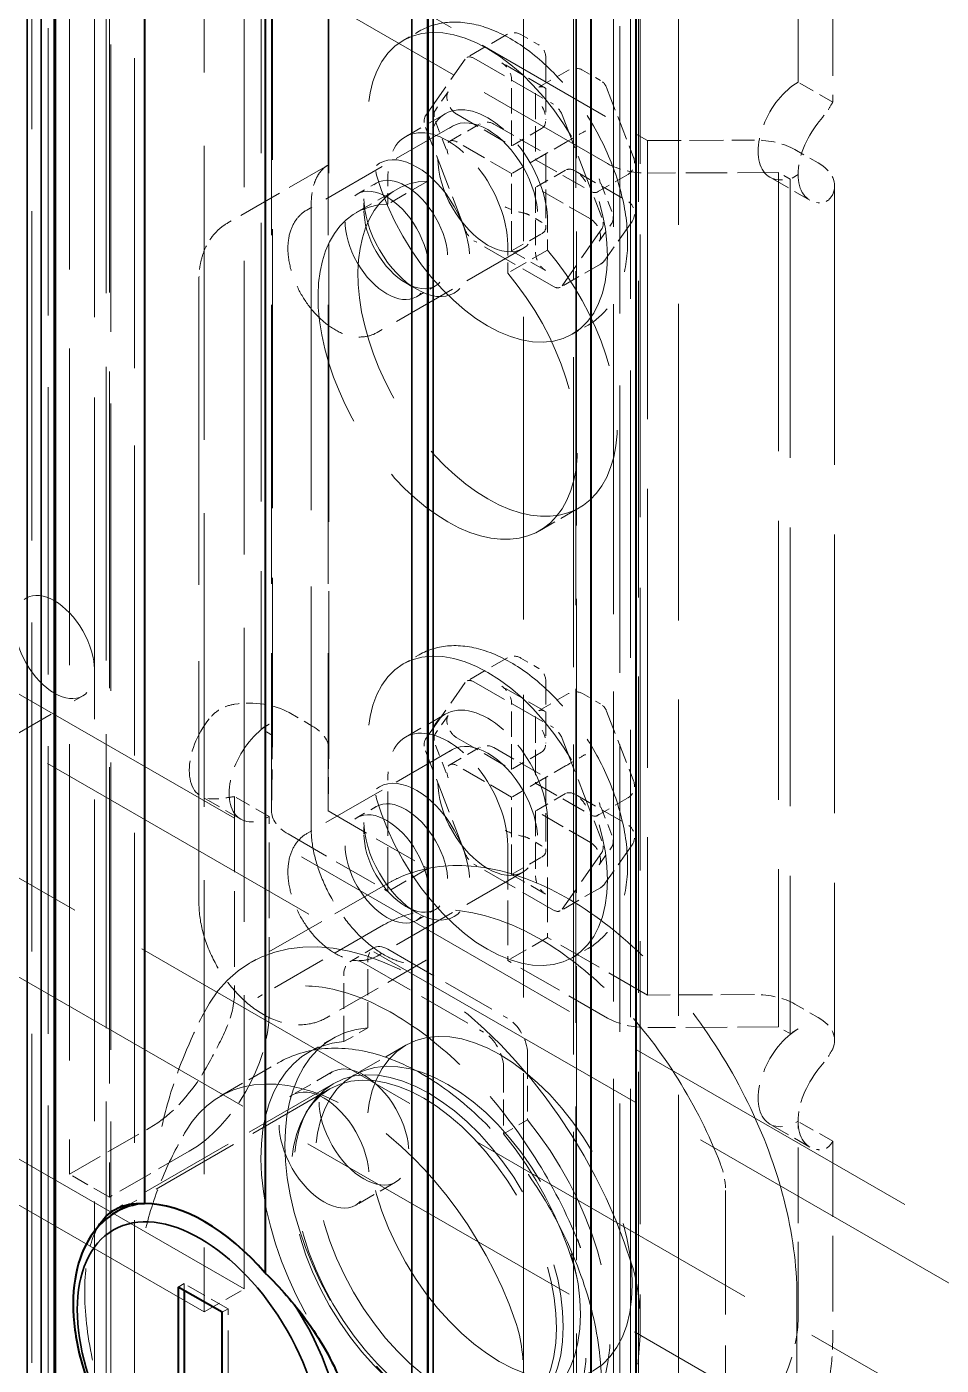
# Model space of a CAD drawing. Header units: millimetres. Extents: x 0 to 2378, y 0 to 1682.
# Drawn here: x 2169.28 to 2182.23, y 1429.01 to 1447.97 of the extents above; entities that cross this region are included whole.
import ezdxf

# ---------------------------------------------------------------- set-up
doc = ezdxf.new("R2010")
doc.units = ezdxf.units.MM
doc.header["$LTSCALE"] = 2
doc.linetypes.add('DASHED', pattern=[0.2067, 0.1654, -0.0413])
for name, color, linetype, lineweight in [('가려진 것(ISO)', 2, 'DASHED', 18), ('가시적인 것(ISO)', 3, 'Continuous', 40), ('가시적인 좁은 것(ISO)', 3, 'Continuous', 35)]:
    doc.layers.add(name, color=color, linetype=linetype, lineweight=lineweight)

msp = doc.modelspace()

# ---------------------------------------------------------------- linework, layer by layer
at = {"layer": '가려진 것(ISO)', "ltscale": 12.578616}
for p, q in [((2172.3566, 1430.0937), (2172.3566, 1472.6061)), ((2171.7909, 1472.2804), (2171.7909, 1429.7679))]:
    msp.add_line(p, q, dxfattribs=at)
at = {"layer": '가려진 것(ISO)', "ltscale": 13.269749}
for p, q in [((2170.8009, 1458.4957), (2170.8009, 1427.1019)), ((2177.5891, 1423.1928), (2177.5891, 1454.5866)), ((2177.0235, 1454.2609), (2177.0235, 1422.8671))]:
    msp.add_line(p, q, dxfattribs=at)
at = {"layer": '가려진 것(ISO)', "ltscale": 12.300426}
for p, q in [((2169.579, 1428.6239), (2169.579, 1457.7244)), ((2177.6797, 1453.0596), (2177.6797, 1423.959))]:
    msp.add_line(p, q, dxfattribs=at)
at = {"layer": '가려진 것(ISO)', "ltscale": 12.2945}
msp.add_line((2170.4667, 1428.3992), (2170.4667, 1457.4858), dxfattribs=at)
at = {"layer": '가려진 것(ISO)', "ltscale": 14.08707}
msp.add_line((2169.3478, 1457.0016), (2169.3478, 1428.4353), dxfattribs=at)
at = {"layer": '가려진 것(ISO)', "ltscale": 13.770153}
msp.add_line((2170.2352, 1426.7761), (2170.2352, 1454.6999), dxfattribs=at)
at = {"layer": '가려진 것(ISO)', "ltscale": 13.546203}
for p, q in [((2169.8817, 1454.6103), (2169.8817, 1431.719)), ((2170.4474, 1454.2845), (2170.4474, 1431.3932)), ((2177.9427, 1449.9683), (2177.9427, 1427.0769)), ((2178.5084, 1449.6425), (2178.5084, 1426.7512))]:
    msp.add_line(p, q, dxfattribs=at)
at = {"layer": '가려진 것(ISO)', "ltscale": 12.584246}
for p, q in [((2170.4036, 1428.5864), (2170.4036, 1454.1053)), ((2177.0635, 1450.2701), (2177.0635, 1424.7512))]:
    msp.add_line(p, q, dxfattribs=at)
at = {"layer": '가려진 것(ISO)', "ltscale": 12.299444}
msp.add_line((2177.832, 1453.2669), (2177.832, 1424.1686), dxfattribs=at)
at = {"layer": '가려진 것(ISO)', "ltscale": 12.954181}
msp.add_line((2176.315, 1428.8655), (2176.315, 1450.7564), dxfattribs=at)
at = {"layer": '가려진 것(ISO)', "ltscale": 14.305642}
msp.add_line((2177.0537, 1450.4207), (2177.0537, 1431.0809), dxfattribs=at)
at = {"layer": '가려진 것(ISO)', "ltscale": 11.933559}
for p, q in [((2172.596, 1450.1261), (2172.596, 1438.0264)), ((2172.7587, 1450.0324), (2172.7587, 1437.9327)), ((2173.5561, 1449.8395), (2173.5561, 1437.7398)), ((2172.7445, 1448.962), (2172.7445, 1436.8623)), ((2173.5445, 1448.962), (2173.5445, 1436.8623)), ((2178.07, 1446.356), (2178.07, 1434.2563)), ((2179.9287, 1445.9034), (2179.9287, 1433.8037)), ((2180.0913, 1445.8098), (2180.0913, 1433.7101)), ((2180.7226, 1445.7126), (2180.7226, 1433.6129))]:
    msp.add_line(p, q, dxfattribs=at)
at = {"layer": '가려진 것(ISO)', "ltscale": 12.106245}
msp.add_line((2177.9674, 1450.0326), (2177.9674, 1429.5746), dxfattribs=at)
at = {"layer": '가려진 것(ISO)', "ltscale": 3.237884}
for p, q in [((2180.2054, 1447.1836), (2180.2054, 1449.9632)), ((2180.6953, 1449.6811), (2180.6953, 1446.9014)), ((2172.2202, 1437.0661), (2172.2202, 1434.2864)), ((2172.7101, 1434.0043), (2172.7101, 1436.784)), ((2180.2054, 1429.6881), (2180.2054, 1432.4677)), ((2180.6953, 1432.1856), (2180.6953, 1429.4059))]:
    msp.add_line(p, q, dxfattribs=at)
at = {"layer": '가려진 것(ISO)', "ltscale": 6.094929}
for p, q in [((2173.5445, 1448.962), (2178.07, 1446.356)), ((2177.5043, 1446.0302), (2172.9788, 1448.6363))]:
    msp.add_line(p, q, dxfattribs=at)
at = {"layer": '가려진 것(ISO)', "ltscale": 0.304651}
for p, q in [((2174.6096, 1447.7734), (2174.8358, 1447.9037)), ((2177.0049, 1443.6138), (2177.2312, 1443.7441)), ((2174.6096, 1438.9439), (2174.8358, 1439.0742)), ((2177.0049, 1434.7843), (2177.2312, 1434.9146))]:
    msp.add_line(p, q, dxfattribs=at)
at = {"layer": '가려진 것(ISO)', "ltscale": 0.761779}
for p, q in [((2176.0774, 1447.8571), (2175.5117, 1447.5313)), ((2174.6427, 1446.411), (2175.2084, 1446.7368)), ((2174.9587, 1445.7821), (2174.393, 1445.4563)), ((2180.3719, 1445.5105), (2179.8062, 1445.8363)), ((2173.9441, 1445.3351), (2174.5097, 1445.6609)), ((2176.6558, 1444.8048), (2176.0901, 1444.479)), ((2177.4038, 1444.6052), (2176.8381, 1444.2794)), ((2176.539, 1440.8289), (2177.1047, 1441.1546)), ((2176.0774, 1439.0276), (2175.5117, 1438.7018)), ((2174.6427, 1437.9085), (2175.2084, 1438.2343)), ((2172.3109, 1436.7448), (2171.7452, 1437.0705)), ((2174.9587, 1436.0479), (2174.393, 1435.7222)), ((2177.4038, 1435.7756), (2176.8381, 1435.4499)), ((2176.6558, 1435.0707), (2176.0901, 1434.7449)), ((2173.6045, 1433.1665), (2173.0388, 1432.8408)), ((2180.3719, 1432.1027), (2179.8062, 1432.4285)), ((2170.4474, 1431.3932), (2169.8817, 1431.719)), ((2174.5027, 1431.6067), (2173.9371, 1431.2809)), ((2171.7909, 1429.7679), (2172.3566, 1430.0937))]:
    msp.add_line(p, q, dxfattribs=at)
at = {"layer": '가려진 것(ISO)', "ltscale": 0.339644}
for p, q in [((2176.277, 1447.8571), (2176.5293, 1447.7118)), ((2177.1515, 1447.3535), (2177.4038, 1447.2082)), ((2176.277, 1439.0276), (2176.5293, 1438.8823)), ((2177.1515, 1438.524), (2177.4038, 1438.3787))]:
    msp.add_line(p, q, dxfattribs=at)
at = {"layer": '가려진 것(ISO)', "ltscale": 1.517454}
for p, q in [((2174.9257, 1446.7065), (2175.4891, 1447.5103)), ((2175.6115, 1447.5215), (2176.7383, 1446.8727)), ((2176.8608, 1446.7204), (2177.4242, 1445.2677)), ((2175.4891, 1445.0903), (2174.9257, 1446.543)), ((2177.4242, 1445.1042), (2176.8608, 1444.3004)), ((2176.7383, 1444.2892), (2175.6115, 1444.9381)), ((2174.9257, 1437.877), (2175.4891, 1438.6808)), ((2175.6115, 1438.692), (2176.7383, 1438.0431)), ((2176.8608, 1437.8909), (2177.4242, 1436.4382)), ((2175.4891, 1436.2608), (2174.9257, 1437.7135)), ((2176.7383, 1435.4597), (2175.6115, 1436.1086)), ((2177.4242, 1436.2747), (2176.8608, 1435.4709))]:
    msp.add_line(p, q, dxfattribs=at)
at = {"layer": '가려진 것(ISO)', "ltscale": 1.02979}
for p, q in [((2176.6295, 1447.5385), (2176.6295, 1446.6544)), ((2176.6295, 1438.709), (2176.6295, 1437.8249))]:
    msp.add_line(p, q, dxfattribs=at)
at = {"layer": '가려진 것(ISO)', "ltscale": 0.837967}
for p, q in [((2176.6275, 1447.0994), (2176.0052, 1447.4577)), ((2176.6275, 1438.2698), (2176.0052, 1438.6282)), ((2172.1281, 1429.8121), (2171.5058, 1430.1704))]:
    msp.add_line(p, q, dxfattribs=at)
at = {"layer": '가려진 것(ISO)', "ltscale": 0.571309}
for p, q in [((2176.9519, 1447.3535), (2176.5277, 1447.1092)), ((2175.2694, 1446.3458), (2175.6937, 1446.5901)), ((2176.5709, 1446.5251), (2176.1466, 1446.2807)), ((2176.9103, 1446.3296), (2176.4861, 1446.0853)), ((2176.5709, 1446.1326), (2176.1466, 1445.8883)), ((2176.9103, 1445.9372), (2176.4861, 1445.6929)), ((2177.3633, 1445.6278), (2177.7876, 1445.8721)), ((2176.1466, 1444.7928), (2176.5709, 1445.0371)), ((2176.9519, 1438.524), (2176.5277, 1438.2797)), ((2175.2694, 1437.5163), (2175.6937, 1437.7606)), ((2176.5709, 1437.6955), (2176.1466, 1437.4512)), ((2176.9103, 1437.5001), (2176.4861, 1437.2558)), ((2176.5709, 1437.3031), (2176.1466, 1437.0588)), ((2176.9103, 1437.1077), (2176.4861, 1436.8634)), ((2177.3633, 1436.7983), (2177.7876, 1437.0426)), ((2176.1466, 1435.9633), (2176.5709, 1436.2076))]:
    msp.add_line(p, q, dxfattribs=at)
at = {"layer": '가려진 것(ISO)', "ltscale": 1.085577}
for p, q in [((2176.1466, 1446.2807), (2176.1466, 1447.2127)), ((2176.4861, 1447.0173), (2176.4861, 1446.0853)), ((2176.4861, 1445.6929), (2176.4861, 1444.7609)), ((2176.1466, 1437.4512), (2176.1466, 1438.3832)), ((2176.4861, 1438.1878), (2176.4861, 1437.2558)), ((2176.4861, 1436.8634), (2176.4861, 1435.9313))]:
    msp.add_line(p, q, dxfattribs=at)
at = {"layer": '가려진 것(ISO)', "ltscale": 1.033597}
for p, q in [((2177.4905, 1447.1072), (2177.8742, 1446.1177)), ((2177.8515, 1445.2112), (2177.4678, 1444.6637)), ((2177.4905, 1438.2777), (2177.8742, 1437.2882)), ((2177.8515, 1436.3817), (2177.4678, 1435.8342))]:
    msp.add_line(p, q, dxfattribs=at)
at = {"layer": '가려진 것(ISO)', "ltscale": 0.659706}
for p, q in [((2180.6953, 1446.9014), (2180.2054, 1447.1836)), ((2172.7101, 1436.784), (2172.2202, 1437.0661)), ((2180.6953, 1432.1856), (2180.2054, 1432.4677))]:
    msp.add_line(p, q, dxfattribs=at)
at = {"layer": '가려진 것(ISO)', "ltscale": 0.483758}
for p, q in [((2175.2467, 1447.0442), (2175.0671, 1446.7879)), ((2175.0671, 1446.6244), (2175.2467, 1446.1613)), ((2177.5656, 1445.3492), (2177.386, 1445.8123)), ((2177.386, 1444.9294), (2177.5656, 1445.1857)), ((2175.2467, 1438.2147), (2175.0671, 1437.9584)), ((2175.0671, 1437.7949), (2175.2467, 1437.3318)), ((2177.5656, 1436.5197), (2177.386, 1436.9828)), ((2177.386, 1436.0999), (2177.5656, 1436.3561))]:
    msp.add_line(p, q, dxfattribs=at)
at = {"layer": '가려진 것(ISO)', "ltscale": 1.046962}
for p, q in [((2175.3692, 1446.7284), (2176.1466, 1446.2807)), ((2176.1466, 1445.8883), (2175.3692, 1446.336)), ((2176.4861, 1446.0853), (2177.2635, 1445.6376)), ((2177.2635, 1445.2452), (2176.4861, 1445.6929)), ((2175.3692, 1437.8989), (2176.1466, 1437.4512)), ((2176.1466, 1437.0588), (2175.3692, 1437.5065)), ((2176.4861, 1437.2558), (2177.2635, 1436.8081)), ((2177.2635, 1436.4157), (2176.4861, 1436.8634))]:
    msp.add_line(p, q, dxfattribs=at)
at = {"layer": '가려진 것(ISO)', "ltscale": 2.780757}
for p, q in [((2175.3082, 1446.5602), (2173.2434, 1445.3712)), ((2176.3063, 1444.827), (2174.2415, 1443.638)), ((2175.3082, 1437.7307), (2173.2434, 1436.5417)), ((2176.3063, 1435.9975), (2174.2415, 1434.8085))]:
    msp.add_line(p, q, dxfattribs=at)
at = {"layer": '가려진 것(ISO)', "ltscale": 0.991435}
for p, q in [((2175.8933, 1446.5901), (2176.6295, 1446.1662)), ((2177.0514, 1445.9232), (2177.7876, 1445.4993)), ((2175.8933, 1437.7606), (2176.6295, 1437.3367)), ((2177.0514, 1437.0937), (2177.7876, 1436.6698))]:
    msp.add_line(p, q, dxfattribs=at)
at = {"layer": '가려진 것(ISO)', "ltscale": 1.445298}
for p, q in [((2178.07, 1446.356), (2179.5876, 1446.3626)), ((2173.5445, 1436.8623), (2173.5561, 1437.7363)), ((2179.5876, 1434.2629), (2178.07, 1434.2563))]:
    msp.add_line(p, q, dxfattribs=at)
at = {"layer": '가려진 것(ISO)', "ltscale": 0.469872}
for p, q in [((2174.9587, 1445.7821), (2174.9587, 1446.1855)), ((2174.393, 1445.4563), (2174.393, 1445.8598)), ((2176.6558, 1445.2083), (2176.6558, 1444.8048)), ((2176.0901, 1444.8825), (2176.0901, 1444.479))]:
    msp.add_line(p, q, dxfattribs=at)
at = {"layer": '가려진 것(ISO)', "ltscale": 1.220259}
for p, q in [((2176.6295, 1446.1662), (2176.6295, 1445.1186)), ((2176.6295, 1437.3367), (2176.6295, 1436.289))]:
    msp.add_line(p, q, dxfattribs=at)
at = {"layer": '가려진 것(ISO)', "ltscale": 0.442787}
for p, q in [((2180.1594, 1446.2277), (2180.4883, 1446.0384)), ((2172.9929, 1438.2549), (2173.3218, 1438.0656)), ((2180.1594, 1434.128), (2180.4883, 1433.9387))]:
    msp.add_line(p, q, dxfattribs=at)
at = {"layer": '가려진 것(ISO)', "ltscale": 1.904597}
for p, q in [((2173.5388, 1446.0044), (2172.1246, 1445.19)), ((2174.9587, 1436.0479), (2174.9587, 1437.683)), ((2174.393, 1435.7222), (2174.393, 1437.3573)), ((2173.5445, 1436.8623), (2174.9587, 1436.0479)), ((2176.6558, 1436.7058), (2176.6558, 1435.0707)), ((2172.9788, 1436.5366), (2174.393, 1435.7222)), ((2176.0901, 1436.38), (2176.0901, 1434.7449)), ((2178.07, 1434.2563), (2176.6558, 1435.0707)), ((2174.9361, 1434.7485), (2173.5219, 1433.9341)), ((2177.5043, 1433.9305), (2176.0901, 1434.7449))]:
    msp.add_line(p, q, dxfattribs=at)
at = {"layer": '가려진 것(ISO)', "ltscale": 1.276047}
for p, q in [((2176.1466, 1444.7928), (2176.1466, 1445.8883)), ((2176.1466, 1435.9633), (2176.1466, 1437.0588))]:
    msp.add_line(p, q, dxfattribs=at)
at = {"layer": '가려진 것(ISO)', "ltscale": 1.764291}
for p, q in [((2179.9287, 1445.9034), (2178.0761, 1445.8953)), ((2172.7445, 1436.8658), (2172.7587, 1437.9327)), ((2179.9287, 1433.8037), (2178.0761, 1433.7956))]:
    msp.add_line(p, q, dxfattribs=at)
at = {"layer": '가려진 것(ISO)', "ltscale": 0.218952}
for p, q in [((2180.0913, 1445.8098), (2179.9287, 1445.9034)), ((2172.7587, 1437.9327), (2172.596, 1438.0264)), ((2180.0913, 1433.7101), (2179.9287, 1433.8037))]:
    msp.add_line(p, q, dxfattribs=at)
at = {"layer": '가려진 것(ISO)', "ltscale": 0.153562}
for p, q in [((2180.2054, 1445.8755), (2180.0913, 1445.8098)), ((2172.7101, 1438.0921), (2172.596, 1438.0264)), ((2180.2054, 1433.7758), (2180.0913, 1433.7101))]:
    msp.add_line(p, q, dxfattribs=at)
at = {"layer": '가려진 것(ISO)', "ltscale": 0.361792}
for p, q in [((2173.9597, 1445.599), (2174.2284, 1445.7537)), ((2174.7981, 1444.1432), (2175.0668, 1444.2979)), ((2173.9597, 1436.7695), (2174.2284, 1436.9242)), ((2174.7981, 1435.3136), (2175.0668, 1435.4684))]:
    msp.add_line(p, q, dxfattribs=at)
at = {"layer": '가려진 것(ISO)', "ltscale": 13.062409}
for p, q in [((2173.3061, 1445.4427), (2173.3061, 1436.6132)), ((2171.7161, 1444.384), (2171.7161, 1435.5545))]:
    msp.add_line(p, q, dxfattribs=at)
at = {"layer": '가려진 것(ISO)', "ltscale": 0.296201}
for p, q in [((2174.0536, 1445.3679), (2174.0536, 1445.547)), ((2174.6453, 1444.3404), (2174.8002, 1444.2505)), ((2174.0536, 1436.5384), (2174.0536, 1436.7175)), ((2174.6453, 1435.5109), (2174.8002, 1435.421))]:
    msp.add_line(p, q, dxfattribs=at)
at = {"layer": '가려진 것(ISO)', "ltscale": 0.229676}
for p, q in [((2176.5709, 1445.2), (2176.4003, 1445.2982)), ((2176.5709, 1436.3705), (2176.4003, 1436.4687))]:
    msp.add_line(p, q, dxfattribs=at)
at = {"layer": '가려진 것(ISO)', "ltscale": 0.647497}
for p, q in [((2176.1466, 1444.7928), (2176.6275, 1444.5159)), ((2176.1466, 1435.9633), (2176.6275, 1435.6864))]:
    msp.add_line(p, q, dxfattribs=at)
at = {"layer": '가려진 것(ISO)', "ltscale": 13.252056}
for p, q in [((2163.6733, 1441.6802), (2260.5186, 1385.9107)), ((2161.4105, 1440.3772), (2258.2559, 1384.6076))]:
    msp.add_line(p, q, dxfattribs=at)
at = {"layer": '가려진 것(ISO)', "ltscale": 12.91355}
msp.add_line((2261.1692, 1384.7839), (2163.0227, 1441.3027), dxfattribs=at)
at = {"layer": '가려진 것(ISO)', "ltscale": 4.571172}
msp.add_line((2166.6747, 1436.5361), (2170.0688, 1438.4906), dxfattribs=at)
at = {"layer": '가려진 것(ISO)', "ltscale": 12.907596}
msp.add_line((2164.0127, 1437.475), (2258.3407, 1383.1551), dxfattribs=at)
at = {"layer": '가려진 것(ISO)', "ltscale": 2.609334}
msp.add_line((2174.3905, 1435.8355), (2172.453, 1434.7198), dxfattribs=at)
at = {"layer": '가려진 것(ISO)', "ltscale": 2.399818}
msp.add_line((2174.3331, 1435.2485), (2172.5512, 1434.2224), dxfattribs=at)
at = {"layer": '가려진 것(ISO)', "ltscale": 14.271892}
msp.add_line((2164.0127, 1434.8986), (2172.3566, 1430.0937), dxfattribs=at)
at = {"layer": '가려진 것(ISO)', "ltscale": 0.457027}
for p, q in [((2173.8518, 1434.7275), (2174.1912, 1434.923)), ((2173.2731, 1433.4471), (2173.6125, 1433.6426)), ((2173.7686, 1433.5957), (2174.108, 1433.7912)), ((2176.0313, 1432.2927), (2176.3707, 1432.4881))]:
    msp.add_line(p, q, dxfattribs=at)
at = {"layer": '가려진 것(ISO)', "ltscale": 2.285536}
for p, q in [((2174.3908, 1434.9034), (2176.0879, 1433.9261)), ((2174.0514, 1434.7079), (2175.7485, 1433.7307))]:
    msp.add_line(p, q, dxfattribs=at)
at = {"layer": '가려진 것(ISO)', "ltscale": 1.104289}
for p, q in [((2174.108, 1433.7912), (2174.108, 1434.7392)), ((2173.7686, 1433.5957), (2173.7686, 1434.5438)), ((2176.3707, 1433.4362), (2176.3707, 1432.4881)), ((2176.0313, 1433.2408), (2176.0313, 1432.2927))]:
    msp.add_line(p, q, dxfattribs=at)
at = {"layer": '가려진 것(ISO)', "ltscale": 13.304306}
msp.add_line((2171.7909, 1429.7679), (2164.0127, 1434.2471), dxfattribs=at)
at = {"layer": '가려진 것(ISO)', "ltscale": 0.990342}
msp.add_line((2174.6473, 1433.5461), (2173.9119, 1433.1227), dxfattribs=at)
at = {"layer": '가려진 것(ISO)', "ltscale": 1.104624}
msp.add_line((2172.0179, 1432.8233), (2172.8382, 1433.2957), dxfattribs=at)
at = {"layer": '가려진 것(ISO)', "ltscale": 4.162764}
msp.add_line((2173.62, 1433.0007), (2170.5292, 1431.2208), dxfattribs=at)
at = {"layer": '가려진 것(ISO)', "ltscale": 3.817844}
msp.add_line((2173.5725, 1432.9272), (2170.7378, 1431.2948), dxfattribs=at)
at = {"layer": '가려진 것(ISO)', "ltscale": 1.523657}
for p, q in [((2169.8817, 1431.719), (2171.013, 1432.3705)), ((2171.5787, 1432.0447), (2170.4474, 1431.3932))]:
    msp.add_line(p, q, dxfattribs=at)
at = {"layer": '가려진 것(ISO)', "ltscale": 5.303258}
msp.add_line((2179.1771, 1431.4871), (2179.1771, 1426.9344), dxfattribs=at)
at = {"layer": '가려진 것(ISO)', "ltscale": 0.114182}
for p, q in [((2171.421, 1430.1216), (2171.5058, 1430.1704)), ((2172.0433, 1429.7633), (2172.1281, 1429.8121))]:
    msp.add_line(p, q, dxfattribs=at)
at = {"layer": '가려진 것(ISO)', "ltscale": 0.113741}
msp.add_line((2171.5058, 1430.1704), (2171.5058, 1430.0727), dxfattribs=at)
at = {"layer": '가려진 것(ISO)', "ltscale": 3.906952}
msp.add_line((2180.1878, 1429.9997), (2180.1878, 1426.6457), dxfattribs=at)
at = {"layer": '가려진 것(ISO)', "ltscale": 2.666475}
msp.add_line((2172.1281, 1427.523), (2172.1281, 1429.8121), dxfattribs=at)
at = {"layer": '가려진 것(ISO)', "ltscale": 0.198934}
for centre in [(2176.1772, 1447.6838), (2177.0517, 1447.1802), (2175.7935, 1446.4168), (2176.1772, 1438.8543), (2177.0517, 1438.3507), (2175.7935, 1437.5873)]:
    msp.add_arc(centre, 0.2, 60.06401, 119.93599, dxfattribs=at)
at = {"layer": '가려진 것(ISO)', "ltscale": 0.199572}
for centre in [(2176.4295, 1447.5385), (2176.4295, 1438.709)]:
    msp.add_arc(centre, 0.2, 0, 60.06401, dxfattribs=at)
at = {"layer": '가려진 것(ISO)', "ltscale": 0.129103}
for centre in [(2177.304, 1447.0349), (2177.304, 1438.2054)]:
    msp.add_arc(centre, 0.2, 21.19789, 60.06401, dxfattribs=at)
at = {"layer": '가려진 것(ISO)', "ltscale": 0.270041}
for centre in [(2177.6877, 1446.0454), (2177.6877, 1437.2159)]:
    msp.add_arc(centre, 0.2, 299.93599, 21.19789, dxfattribs=at)
at = {"layer": '가려진 것(ISO)', "ltscale": 0.316014}
for centre in [(2177.6877, 1445.326), (2177.6877, 1436.4965)]:
    msp.add_arc(centre, 0.2, 324.97291, 60.06401, dxfattribs=at)
at = {"layer": '가려진 것(ISO)', "ltscale": 0.083131}
for centre in [(2177.304, 1444.7785), (2177.304, 1435.949)]:
    msp.add_arc(centre, 0.2, 299.93599, 324.97291, dxfattribs=at)
at = {"layer": '가려진 것(ISO)', "ltscale": 12.159042}
for centre in [(2175.8072, 1445.6936), (2175.8072, 1436.8641)]:
    msp.add_ellipse(centre, major_axis=(1.1977, -2.0798), ratio=0.5780931, dxfattribs=at)
at = {"layer": '가려진 것(ISO)', "ltscale": 0.199359}
for centre, major_axis, start_param, end_param in [((2175.6115, 1447.358), (-0.0998, 0.1733), 5.4997209, 6.5469184), ((2175.1896, 1446.6357), (-0.0998, 0.1733), 0.2637331, 1.3109306), ((2176.7383, 1446.7091), (-0.0998, 0.1733), 4.4525233, 5.4997209), ((2175.0482, 1446.5542), (-0.0998, 0.1733), 0.2637331, 1.3109306), ((2177.3017, 1445.2565), (0.0998, -0.1733), 0.2637331, 1.3109306), ((2177.4431, 1445.3379), (0.0998, -0.1733), 0.2637331, 1.3109306), ((2175.6115, 1445.1016), (0.0998, -0.1733), 4.4525233, 5.4997209), ((2176.7383, 1444.4527), (0.0998, -0.1733), 5.4997209, 6.5469184), ((2175.6115, 1438.5285), (-0.0998, 0.1733), 5.4997209, 6.5469184), ((2176.7383, 1437.8796), (-0.0998, 0.1733), 4.4525233, 5.4997209), ((2175.0482, 1437.7247), (-0.0998, 0.1733), 0.2637331, 1.3109306), ((2175.1896, 1437.8062), (-0.0998, 0.1733), 0.2637331, 1.3109306), ((2177.4431, 1436.5084), (0.0998, -0.1733), 0.2637331, 1.3109306), ((2177.3017, 1436.427), (0.0998, -0.1733), 0.2637331, 1.3109306), ((2175.6115, 1436.2721), (0.0998, -0.1733), 4.4525233, 5.4997209), ((2176.7383, 1435.6232), (0.0998, -0.1733), 5.4997209, 6.5469184)]:
    msp.add_ellipse(centre, major_axis=major_axis, ratio=0.5780931, start_param=start_param, end_param=end_param, dxfattribs=at)
at = {"layer": '가려진 것(ISO)', "ltscale": 0.299089}
for centre, major_axis, ratio, start_param, end_param in [((2176.0052, 1447.2942), (-0.0998, 0.1733), 0.5780931, 3.9289245, 5.4997209), ((2176.6275, 1446.9358), (-0.0998, 0.1733), 0.5780931, 5.4997209, 7.0705172), ((2176.4295, 1445.1186), (0.2, 0), 0.5758617, 5.4977871, 7.0685835), ((2176.6275, 1444.6794), (0.0998, -0.1733), 0.5780931, 3.9289245, 5.4997209), ((2176.0052, 1438.4647), (-0.0998, 0.1733), 0.5780931, 3.9289245, 5.4997209), ((2176.6275, 1438.1063), (-0.0998, 0.1733), 0.5780931, 5.4997209, 7.0705172), ((2176.4295, 1436.289), (0.2, 0), 0.5758617, 5.4977871, 7.0685835), ((2176.6275, 1435.8499), (0.0998, -0.1733), 0.5780931, 3.9289245, 5.4997209)]:
    msp.add_ellipse(centre, major_axis=major_axis, ratio=ratio, start_param=start_param, end_param=end_param, dxfattribs=at)
at = {"layer": '가려진 것(ISO)', "ltscale": 2.393412}
for centre, major_axis, start_param, end_param in [((2180.2054, 1446.5295), (-0.3992, -0.6933), 3.9250571, 7.0666498), ((2172.7101, 1437.438), (-0.3992, -0.6933), 3.9250571, 7.0666498), ((2171.5787, 1433.3528), (-0.7985, -1.3865), 0.7834645, 2.3542608), ((2180.2054, 1433.1217), (-0.3992, -0.6933), 3.9250571, 7.0666498), ((2179.0741, 1429.0365), (0.7985, 1.3865), 3.9250571, 5.4958534)]:
    msp.add_ellipse(centre, major_axis=major_axis, ratio=0.5780931, start_param=start_param, end_param=end_param, dxfattribs=at)
at = {"layer": '가려진 것(ISO)', "ltscale": 0.398819}
for centre, major_axis, start_param, end_param in [((2175.3692, 1446.8919), (-0.0998, 0.1733), 0.2637331, 2.3581282), ((2175.3692, 1446.1725), (-0.0998, 0.1733), 5.4997209, 7.594116), ((2177.2635, 1445.8011), (0.0998, -0.1733), 5.4997209, 7.594116), ((2177.2635, 1445.0817), (0.0998, -0.1733), 0.2637331, 2.3581282), ((2175.3692, 1438.0624), (-0.0998, 0.1733), 0.2637331, 2.3581282), ((2175.3692, 1437.343), (-0.0998, 0.1733), 5.4997209, 7.594116), ((2177.2635, 1436.9716), (0.0998, -0.1733), 5.4997209, 7.594116), ((2177.2635, 1436.2521), (0.0998, -0.1733), 0.2637331, 2.3581282)]:
    msp.add_ellipse(centre, major_axis=major_axis, ratio=0.5780931, start_param=start_param, end_param=end_param, dxfattribs=at)
at = {"layer": '가려진 것(ISO)', "ltscale": 3.590168}
for centre in [(2175.8072, 1445.6969), (2175.2415, 1445.3711), (2175.8072, 1437.1944), (2175.2415, 1436.8686)]:
    msp.add_ellipse(centre, major_axis=(-0.5988, 1.0399), ratio=0.5780931, start_param=3.9289245, end_param=7.0705172, dxfattribs=at)
at = {"layer": '가려진 것(ISO)', "ltscale": 5.983681}
for centre in [(2175.8072, 1445.6936), (2175.8072, 1436.8641)]:
    msp.add_ellipse(centre, major_axis=(0.499, -0.8666), ratio=0.5780931, dxfattribs=at)
at = {"layer": '가려진 것(ISO)', "ltscale": 0.363716}
for centre, major_axis, ratio, start_param, end_param in [((2176.4295, 1446.77), (0.1416, -0.2449), 0.5769785, 6.2822185, 7.8530148), ((2177.0517, 1446.4117), (0.2, 0.1156), 0.0016725, 3.9260239, 5.4968203), ((2176.4295, 1446.0506), (0.2, 0.1156), 0.0016725, 5.4968203, 7.0676166), ((2177.0517, 1445.6922), (-0.1416, 0.2449), 0.5769785, 4.7114221, 6.2822185), ((2176.4295, 1437.9405), (0.1416, -0.2449), 0.5769785, 6.2822185, 7.8530148), ((2177.0517, 1437.5822), (0.2, 0.1156), 0.0016725, 3.9260239, 5.4968203), ((2176.4295, 1437.2211), (0.2, 0.1156), 0.0016725, 5.4968203, 7.0676166), ((2177.0517, 1436.8627), (-0.1416, 0.2449), 0.5769785, 4.7114221, 6.2822185)]:
    msp.add_ellipse(centre, major_axis=major_axis, ratio=ratio, start_param=start_param, end_param=end_param, dxfattribs=at)
at = {"layer": '가려진 것(ISO)', "ltscale": 1.595575}
for centre in [(2180.7711, 1446.2038), (2172.1444, 1437.7638), (2180.7711, 1432.796)]:
    msp.add_ellipse(centre, major_axis=(-0.3992, -0.6933), ratio=0.5780931, start_param=4.4486559, end_param=6.543051, dxfattribs=at)
at = {"layer": '가려진 것(ISO)', "ltscale": 0.604093}
for centre, start_param, end_param in [((2179.5938, 1445.902), 0.7853988, 1.5784298), ((2172.7561, 1437.7398), 6.2755519, 7.0685828), ((2179.5938, 1433.8023), 0.7853988, 1.5784298)]:
    msp.add_ellipse(centre, major_axis=(0.8, 0), ratio=0.5758617, start_param=start_param, end_param=end_param, dxfattribs=at)
at = {"layer": '가려진 것(ISO)', "ltscale": 6.342708}
for centre in [(2174.8031, 1445.1154), (2174.8031, 1436.2859)]:
    msp.add_ellipse(centre, major_axis=(0.529, -0.9186), ratio=0.5780931, dxfattribs=at)
at = {"layer": '가려진 것(ISO)', "ltscale": 0.604094}
for centre, start_param, end_param in [((2178.07, 1446.356), 0.7853982, 1.5784298), ((2173.5445, 1436.8623), 6.2755519, 7.0685835), ((2178.07, 1434.2563), 0.7853982, 1.5784298)]:
    msp.add_ellipse(centre, major_axis=(-0.8, 0), ratio=0.5758617, start_param=start_param, end_param=end_param, dxfattribs=at)
at = {"layer": '가려진 것(ISO)', "ltscale": 0.797737}
for centre, start_param, end_param in [((2179.9226, 1445.7126), 6.0213859, 7.0685828), ((2172.4273, 1437.9292), 0.7853988, 1.8325957), ((2179.9226, 1433.6129), 6.0213859, 7.0685828)]:
    msp.add_ellipse(centre, major_axis=(0.8, 0), ratio=0.5758617, start_param=start_param, end_param=end_param, dxfattribs=at)
at = {"layer": '가려진 것(ISO)', "ltscale": 11.160855}
for centre in [(2175.8072, 1443.4078), (2175.2415, 1443.082)]:
    msp.add_ellipse(centre, major_axis=(1.2975, -2.2531), ratio=0.5780931, start_param=2.8378568, end_param=8.1615849, dxfattribs=at)
at = {"layer": '가려진 것(ISO)', "ltscale": 5.026276}
for centre in [(2174.6476, 1445.0258), (2174.3789, 1444.8711), (2174.6476, 1436.1963), (2174.3789, 1436.0416)]:
    msp.add_ellipse(centre, major_axis=(0.4192, -0.7279), ratio=0.5780931, dxfattribs=at)
at = {"layer": '가려진 것(ISO)', "ltscale": 0.259824}
for centre in [(2176.1772, 1445.4273), (2176.1772, 1436.5978)]:
    msp.add_ellipse(centre, major_axis=(-0.2442, 0.0861), ratio=0.2196918, start_param=1.1244757, end_param=2.1718132, dxfattribs=at)
at = {"layer": '가려진 것(ISO)', "ltscale": 0.113801}
for centre in [(2176.2589, 1445.2168), (2176.2589, 1436.3873)]:
    msp.add_ellipse(centre, major_axis=(0.2155, -0.0261), ratio=0.5643253, start_param=0.9254022, end_param=1.449001, dxfattribs=at)
at = {"layer": '가려진 것(ISO)', "ltscale": 4.786925}
msp.add_ellipse((2169.6695, 1439.1839), major_axis=(0.3992, -0.6933), ratio=0.5780931, dxfattribs=at)
at = {"layer": '가려진 것(ISO)', "ltscale": 13.164933}
msp.add_ellipse((2174.8031, 1430.6388), major_axis=(-2.3501, 4.081), ratio=0.5780931, start_param=4.344059, end_param=6.6553827, dxfattribs=at)
at = {"layer": '가려진 것(ISO)', "ltscale": 0.598278}
for centre, major_axis, start_param, end_param in [((2174.3908, 1434.5764), (-0.1996, 0.3466), 5.4997209, 7.0705172), ((2174.0514, 1434.3809), (-0.1996, 0.3466), 5.4997209, 7.0705172), ((2176.0879, 1433.5991), (0.1996, -0.3466), 0.7873319, 2.3581282), ((2175.7485, 1433.4036), (0.1996, -0.3466), 0.7873319, 2.3581282)]:
    msp.add_ellipse(centre, major_axis=major_axis, ratio=0.5780931, start_param=start_param, end_param=end_param, dxfattribs=at)
at = {"layer": '가려진 것(ISO)', "ltscale": 13.476273}
for centre in [(2175.9748, 1431.241), (2175.2394, 1430.8175), (2174.9, 1430.6221)]:
    msp.add_ellipse(centre, major_axis=(1.3274, -2.3051), ratio=0.5780931, dxfattribs=at)
at = {"layer": '가려진 것(ISO)', "ltscale": 13.819056}
for centre, major_axis, start_param, end_param in [((2175.2394, 1430.8175), (1.6268, -2.8251), 2.8711331, 8.1283086), ((2174.9, 1430.6221), (-1.6268, 2.8251), 6.0127257, 11.2699013)]:
    msp.add_ellipse(centre, major_axis=major_axis, ratio=0.5780931, start_param=start_param, end_param=end_param, dxfattribs=at)
at = {"layer": '가려진 것(ISO)', "ltscale": 1.292141}
msp.add_ellipse((2171.013, 1433.6786), major_axis=(-0.7985, -1.3865), ratio=0.5780931, start_param=0.7834645, end_param=1.6315265, dxfattribs=at)
at = {"layer": '가려진 것(ISO)', "ltscale": 13.678923}
msp.add_ellipse((2174.9674, 1430.6609), major_axis=(1.3474, -2.3398), ratio=0.5780931, dxfattribs=at)
at = {"layer": '가려진 것(ISO)', "ltscale": 5.385303}
for centre in [(2174.0536, 1432.3866), (2173.4879, 1432.0608)]:
    msp.add_ellipse(centre, major_axis=(0.4491, -0.7799), ratio=0.5780931, dxfattribs=at)
at = {"layer": '가려진 것(ISO)', "ltscale": 9.858713}
msp.add_ellipse((2173.8644, 1429.6169), major_axis=(-1.8464, 3.2064), ratio=0.5780931, start_param=4.3982095, end_param=6.6012322, dxfattribs=at)
at = {"layer": '가려진 것(ISO)', "ltscale": 7.042982}
for points in [[(2174.8358, 1447.9037), (2174.965, 1447.9781), (2175.1118, 1448.0206), (2175.4296, 1448.0418), (2175.6016, 1448.016), (2175.9623, 1447.8968), (2176.1515, 1447.7968), (2176.5203, 1447.5335), (2176.6997, 1447.3688), (2177.0285, 1446.9944), (2177.1781, 1446.7849), (2177.434, 1446.3419), (2177.5405, 1446.1084), (2177.7004, 1445.6384), (2177.7536, 1445.402), (2177.7994, 1444.9472), (2177.7916, 1444.7289), (2177.7099, 1444.3352), (2177.6367, 1444.1585), (2177.4481, 1443.9028), (2177.3471, 1443.8109), (2177.2312, 1443.7441)], [(2174.8358, 1439.0742), (2174.965, 1439.1486), (2175.1118, 1439.1911), (2175.4296, 1439.2123), (2175.6016, 1439.1865), (2175.9623, 1439.0672), (2176.1515, 1438.9673), (2176.5203, 1438.704), (2176.6997, 1438.5393), (2177.0285, 1438.1649), (2177.1781, 1437.9554), (2177.434, 1437.5124), (2177.5405, 1437.2789), (2177.7004, 1436.8089), (2177.7536, 1436.5725), (2177.7994, 1436.1177), (2177.7916, 1435.8994), (2177.7099, 1435.5056), (2177.6367, 1435.329), (2177.4481, 1435.0733), (2177.3471, 1434.9814), (2177.2312, 1434.9146)]]:
    msp.add_open_spline(points, degree=3, knots=[3.9289245, 3.9289245, 3.9289245, 3.9289245, 4.2052532, 4.2052532, 4.5032752, 4.5032752, 4.8312275, 4.8312275, 5.1653932, 5.1653932, 5.4974106, 5.4974106, 5.8283163, 5.8283163, 6.1602978, 6.1602978, 6.4944399, 6.4944399, 6.8224877, 6.8224877, 7.0705172, 7.0705172, 7.0705172, 7.0705172], dxfattribs=at)
at = {"layer": '가려진 것(ISO)', "ltscale": 0.416529}
for points, knots in [([(2180.4883, 1446.6073), (2180.5293, 1446.6583), (2180.5719, 1446.7115), (2180.6436, 1446.8095), (2180.6724, 1446.8545), (2180.6925, 1446.8954), (2180.6939, 1446.8984), (2180.6953, 1446.9014)], [0.72435056, 0.72435056, 0.72435056, 0.72435056, 0.77462472, 0.77462472, 0.82489887, 0.82489887, 0.82888396, 0.82888396, 0.82888396, 0.82888396]), ([(2180.6953, 1445.5934), (2180.6939, 1445.5904), (2180.6925, 1445.5874), (2180.6724, 1445.5483), (2180.6436, 1445.5166), (2180.5719, 1445.4778), (2180.5293, 1445.4707), (2180.4883, 1445.4745)], [0.20152866, 0.20152866, 0.20152866, 0.20152866, 0.20551375, 0.20551375, 0.2557879, 0.2557879, 0.30606206, 0.30606206, 0.30606206, 0.30606206]), ([(2172.2202, 1438.3742), (2172.1555, 1438.3642), (2172.0881, 1438.3428), (2171.9673, 1438.2754), (2171.9138, 1438.2294), (2171.8682, 1438.1755), (2171.8649, 1438.1714), (2171.8616, 1438.1673)], [-0.30606206, -0.30606206, -0.30606206, -0.30606206, -0.2557879, -0.2557879, -0.20551375, -0.20551375, -0.20152866, -0.20152866, -0.20152866, -0.20152866]), ([(2171.8616, 1437.0345), (2171.8649, 1437.0342), (2171.8682, 1437.0339), (2171.9138, 1437.0307), (2171.9673, 1437.033), (2172.0881, 1437.0458), (2172.1555, 1437.0561), (2172.2202, 1437.0661)], [0.20152866, 0.20152866, 0.20152866, 0.20152866, 0.20551375, 0.20551375, 0.2557879, 0.2557879, 0.30606206, 0.30606206, 0.30606206, 0.30606206]), ([(2180.4883, 1433.1995), (2180.5293, 1433.2506), (2180.5719, 1433.3037), (2180.6436, 1433.4017), (2180.6724, 1433.4467), (2180.6925, 1433.4876), (2180.6939, 1433.4907), (2180.6953, 1433.4937)], [0.71587341, 0.71587341, 0.71587341, 0.71587341, 0.76614757, 0.76614757, 0.81642172, 0.81642172, 0.82040681, 0.82040681, 0.82040681, 0.82040681]), ([(2180.6953, 1432.1856), (2180.6939, 1432.1826), (2180.6925, 1432.1796), (2180.6724, 1432.1405), (2180.6436, 1432.1088), (2180.5719, 1432.07), (2180.5293, 1432.0629), (2180.4883, 1432.0667)], [0.20152866, 0.20152866, 0.20152866, 0.20152866, 0.20551375, 0.20551375, 0.2557879, 0.2557879, 0.30606206, 0.30606206, 0.30606206, 0.30606206])]:
    msp.add_open_spline(points, degree=3, knots=knots, dxfattribs=at)
at = {"layer": '가려진 것(ISO)', "ltscale": 1.080196}
msp.add_open_spline([(2173.5388, 1446.0044), (2173.5125, 1445.9893), (2173.4881, 1445.9705), (2173.4425, 1445.9245), (2173.4213, 1445.897), (2173.3828, 1445.8321), (2173.3656, 1445.7946), (2173.337, 1445.7096), (2173.3256, 1445.6621), (2173.3102, 1445.5585), (2173.3061, 1445.5023), (2173.3061, 1445.4427)], degree=3, knots=[2.35426078, 2.35426078, 2.35426078, 2.35426078, 2.51172716, 2.51172716, 2.66919353, 2.66919353, 2.8266599, 2.8266599, 2.98412628, 2.98412628, 3.14159265, 3.14159265, 3.14159265, 3.14159265], dxfattribs=at)
at = {"layer": '가려진 것(ISO)', "ltscale": 2.874623}
for points in [[(2173.2434, 1445.3712), (2173.1879, 1445.3392), (2173.1394, 1445.2956), (2173.0588, 1445.1898), (2173.0285, 1445.1267), (2172.9842, 1444.9793), (2172.9748, 1444.8933), (2172.9797, 1444.7073), (2172.9967, 1444.6064), (2173.0549, 1444.4062), (2173.0961, 1444.3068), (2173.1976, 1444.1186), (2173.2577, 1444.0298), (2173.3928, 1443.8695), (2173.4677, 1443.7981), (2173.6285, 1443.6801), (2173.7145, 1443.6336), (2173.8885, 1443.5782), (2173.9766, 1443.5669), (2174.1257, 1443.5865), (2174.1868, 1443.6065), (2174.2415, 1443.638)], [(2173.2434, 1436.5417), (2173.1879, 1436.5097), (2173.1394, 1436.4661), (2173.0588, 1436.3603), (2173.0285, 1436.2971), (2172.9842, 1436.1498), (2172.9748, 1436.0638), (2172.9797, 1435.8777), (2172.9967, 1435.7769), (2173.0549, 1435.5767), (2173.0961, 1435.4773), (2173.1976, 1435.2891), (2173.2577, 1435.2003), (2173.3928, 1435.04), (2173.4677, 1434.9686), (2173.6285, 1434.8506), (2173.7145, 1434.8041), (2173.8885, 1434.7486), (2173.9766, 1434.7374), (2174.1257, 1434.757), (2174.1868, 1434.777), (2174.2415, 1434.8085)]]:
    msp.add_open_spline(points, degree=3, knots=[2.3542608, 2.3542608, 2.3542608, 2.3542608, 2.592027, 2.592027, 2.8537382, 2.8537382, 3.1720468, 3.1720468, 3.5250954, 3.5250954, 3.8772465, 3.8772465, 4.2259396, 4.2259396, 4.5766864, 4.5766864, 4.9312889, 4.9312889, 5.2613846, 5.2613846, 5.4958534, 5.4958534, 5.4958534, 5.4958534], dxfattribs=at)
at = {"layer": '가려진 것(ISO)', "ltscale": 1.057488}
msp.add_open_spline([(2172.1246, 1445.19), (2172.0668, 1445.1568), (2172.0137, 1445.1155), (2171.9213, 1445.0221), (2171.8819, 1444.9701), (2171.8171, 1444.8607), (2171.7915, 1444.8033), (2171.7521, 1444.6862), (2171.7382, 1444.6264), (2171.7203, 1444.5059), (2171.7161, 1444.4451), (2171.7161, 1444.384)], degree=3, knots=[2.35426078, 2.35426078, 2.35426078, 2.35426078, 2.51172716, 2.51172716, 2.66919353, 2.66919353, 2.8266599, 2.8266599, 2.98412628, 2.98412628, 3.14159265, 3.14159265, 3.14159265, 3.14159265], dxfattribs=at)
at = {"layer": '가려진 것(ISO)', "ltscale": 3.284141}
msp.add_open_spline([(2173.3061, 1436.6132), (2173.3061, 1436.5011), (2173.3207, 1436.377), (2173.3803, 1436.1167), (2173.4257, 1435.9805), (2173.544, 1435.7109), (2173.6172, 1435.5776), (2173.7834, 1435.3293), (2173.8765, 1435.2144), (2174.0711, 1435.0158), (2174.1725, 1434.9319), (2174.3703, 1434.8029), (2174.4666, 1434.7573), (2174.6433, 1434.7036), (2174.7228, 1434.6959), (2174.8462, 1434.7086), (2174.8939, 1434.7242), (2174.9361, 1434.7485)], degree=3, knots=[3.1415927, 3.1415927, 3.1415927, 3.1415927, 3.4377809, 3.4377809, 3.7379896, 3.7379896, 4.0414414, 4.0414414, 4.3452518, 4.3452518, 4.6463973, 4.6463973, 4.9431778, 4.9431778, 5.2432925, 5.2432925, 5.4958534, 5.4958534, 5.4958534, 5.4958534], dxfattribs=at)
at = {"layer": '가려진 것(ISO)', "ltscale": 13.092183}
msp.add_open_spline([(2180.1878, 1429.9997), (2180.1878, 1430.4308), (2180.1253, 1430.8883), (2179.8884, 1431.8136), (2179.7142, 1432.2812), (2179.2739, 1433.1809), (2179.0083, 1433.613), (2178.4105, 1434.4025), (2178.0783, 1434.7597), (2177.3744, 1435.3647), (2177.0027, 1435.6119), (2176.2517, 1435.9632), (2175.8717, 1436.0683), (2175.1604, 1436.1048), (2174.827, 1436.0467), (2174.4829, 1435.8861), (2174.4361, 1435.8618), (2174.3905, 1435.8355)], degree=3, knots=[0, 0, 0, 0, 0.3342231, 0.3342231, 0.6672973, 0.6672973, 0.9985682, 0.9985682, 1.3301788, 1.3301788, 1.6639746, 1.6639746, 1.9966665, 1.9966665, 2.3046264, 2.3046264, 2.3542608, 2.3542608, 2.3542608, 2.3542608], dxfattribs=at)
at = {"layer": '가려진 것(ISO)', "ltscale": 2.925917}
msp.add_open_spline([(2171.7161, 1435.5545), (2171.7161, 1435.4138), (2171.7379, 1435.2716), (2171.816, 1434.9888), (2171.8731, 1434.8483), (2172.0152, 1434.5834), (2172.0998, 1434.4589), (2172.292, 1434.2339), (2172.3997, 1434.1335), (2172.635, 1433.9684), (2172.763, 1433.9033), (2173.0211, 1433.8341), (2173.1498, 1433.8233), (2173.3627, 1433.861), (2173.4462, 1433.8905), (2173.5219, 1433.9341)], degree=3, knots=[3.1415927, 3.1415927, 3.1415927, 3.1415927, 3.5044624, 3.5044624, 3.8732089, 3.8732089, 4.2371722, 4.2371722, 4.6040399, 4.6040399, 4.9728268, 4.9728268, 5.2895048, 5.2895048, 5.4958534, 5.4958534, 5.4958534, 5.4958534], dxfattribs=at)
at = {"layer": '가려진 것(ISO)', "ltscale": 7.301549}
msp.add_open_spline([(2179.1052, 1431.8621), (2178.9469, 1432.2742), (2178.7433, 1432.6814), (2178.2666, 1433.4453), (2177.9935, 1433.8019), (2177.4034, 1434.4302), (2177.0862, 1434.7017), (2176.4365, 1435.1309), (2176.1037, 1435.2884), (2175.4569, 1435.4659), (2175.1419, 1435.4877), (2174.6662, 1435.4025), (2174.4915, 1435.3398), (2174.3331, 1435.2485)], degree=3, knots=[0.5183607, 0.5183607, 0.5183607, 0.5183607, 0.8447905, 0.8447905, 1.1708387, 1.1708387, 1.4977005, 1.4977005, 1.8257415, 1.8257415, 2.1492252, 2.1492252, 2.3542608, 2.3542608, 2.3542608, 2.3542608], dxfattribs=at)
at = {"layer": '가려진 것(ISO)', "ltscale": 1.106716}
msp.add_open_spline([(2172.2202, 1434.2864), (2172.2202, 1434.128), (2172.1766, 1433.9561), (2172.0364, 1433.6235), (2171.946, 1433.4614), (2171.8616, 1433.302)], degree=3, knots=[1.22288463, 1.22288463, 1.22288463, 1.22288463, 1.3682602, 1.3682602, 1.50283407, 1.50283407, 1.50283407, 1.50283407], dxfattribs=at)
at = {"layer": '가려진 것(ISO)', "ltscale": 7.578639}
msp.add_open_spline([(2177.1222, 1430.6763), (2176.9627, 1431.0868), (2176.7596, 1431.4951), (2176.2861, 1432.2656), (2176.0157, 1432.6274), (2175.4384, 1433.265), (2175.1319, 1433.5409), (2174.5199, 1433.9795), (2174.2147, 1434.1429), (2173.6405, 1434.3502), (2173.3726, 1434.3936), (2172.9134, 1434.3751), (2172.7196, 1434.3194), (2172.5512, 1434.2224)], degree=3, knots=[0.5245411, 0.5245411, 0.5245411, 0.5245411, 0.8328779, 0.8328779, 1.1419386, 1.1419386, 1.4496027, 1.4496027, 1.7544145, 1.7544145, 2.0603989, 2.0603989, 2.3542608, 2.3542608, 2.3542608, 2.3542608], dxfattribs=at)
at = {"layer": '가려진 것(ISO)', "ltscale": 1.906355}
for points, knots in [([(2171.1903, 1432.3935), (2171.2529, 1432.6781), (2171.344, 1432.9762), (2171.5501, 1433.5177), (2171.6657, 1433.7614), (2171.756, 1433.9463)], [-1.43309057, -1.43309057, -1.43309057, -1.43309057, -1.19562768, -1.19562768, -0.95816479, -0.95816479, -0.95816479, -0.95816479]), ([(2177.8503, 1430.4368), (2177.9406, 1430.1479), (2177.9733, 1429.8188), (2177.9599, 1429.1663), (2177.9129, 1428.8428), (2177.8503, 1428.5583)], [-0.47492577, -0.47492577, -0.47492577, -0.47492577, -0.23746289, -0.23746289, 0, 0, 0, 0])]:
    msp.add_open_spline(points, degree=3, knots=knots, dxfattribs=at)
at = {"layer": '가려진 것(ISO)', "ltscale": 10.22368}
msp.add_open_spline([(2172.8382, 1433.2957), (2173.0382, 1433.4108), (2173.2645, 1433.4783), (2173.7531, 1433.5182), (2174.0163, 1433.4832), (2174.5723, 1433.3116), (2174.8654, 1433.1624), (2175.4388, 1432.765), (2175.7185, 1432.5135), (2176.2308, 1431.94), (2176.4636, 1431.6186), (2176.8621, 1430.9376), (2177.028, 1430.5782), (2177.2779, 1429.8526), (2177.3616, 1429.4864), (2177.4112, 1429.0022), (2177.418, 1428.8726), (2177.418, 1428.7455)], degree=3, knots=[3.9289245, 3.9289245, 3.9289245, 3.9289245, 4.1952637, 4.1952637, 4.4852898, 4.4852898, 4.8133495, 4.8133495, 5.1518446, 5.1518446, 5.4878058, 5.4878058, 5.8222212, 5.8222212, 6.1579767, 6.1579767, 6.2831853, 6.2831853, 6.2831853, 6.2831853], dxfattribs=at)
at = {"layer": '가려진 것(ISO)', "ltscale": 1.703598}
for points, knots in [([(2170.9652, 1430.9607), (2171.0279, 1431.2172), (2171.1188, 1431.4842), (2171.3246, 1431.9624), (2171.4401, 1432.174), (2171.5309, 1432.3287)], [0, 0, 0, 0, 0.21288965, 0.21288965, 0.42577929, 0.42577929, 0.42577929, 0.42577929]), ([(2176.1978, 1429.6412), (2176.2886, 1429.382), (2176.3209, 1429.0852), (2176.3073, 1428.4963), (2176.2605, 1428.204), (2176.1978, 1427.9474)], [0.87117261, 0.87117261, 0.87117261, 0.87117261, 1.08406226, 1.08406226, 1.2969519, 1.2969519, 1.2969519, 1.2969519])]:
    msp.add_open_spline(points, degree=3, knots=knots, dxfattribs=at)
at = {"layer": '가려진 것(ISO)', "ltscale": 0.367967}
msp.add_open_spline([(2179.1052, 1431.8621), (2179.1441, 1431.7609), (2179.1687, 1431.6514), (2179.1765, 1431.5235), (2179.1771, 1431.5053), (2179.1771, 1431.4871)], degree=3, knots=[0, 0, 0, 0, 0.082594631, 0.082594631, 0.09624807, 0.09624807, 0.09624807, 0.09624807], dxfattribs=at)
at = {"layer": '가려진 것(ISO)', "ltscale": 0.573705}
msp.add_open_spline([(2177.0537, 1431.0809), (2177.0537, 1430.955), (2177.071, 1430.8396), (2177.1066, 1430.7191), (2177.1141, 1430.697), (2177.1222, 1430.6762)], degree=3, knots=[0, 0, 0, 0, 0.12141977, 0.12141977, 0.15018851, 0.15018851, 0.15018851, 0.15018851], dxfattribs=at)
at = {"layer": '가려진 것(ISO)', "ltscale": 3.952467}
msp.add_open_spline([(2170.8016, 1427.572), (2170.6974, 1427.7412), (2170.6052, 1427.9199), (2170.3904, 1428.4089), (2170.2783, 1428.7607), (2170.1324, 1429.4449), (2170.0978, 1429.7769), (2170.0978, 1430.0556), (2170.0978, 1430.3342), (2170.1324, 1430.5946), (2170.2291, 1430.8616), (2170.2571, 1430.921), (2170.2887, 1430.974)], degree=3, knots=[-0.6574547, -0.6574547, -0.6574547, -0.6574547, -0.5112141, -0.5112141, -0.25560705, -0.25560705, 0, 0, 0, 0.25560705, 0.25560705, 0.33894025, 0.33894025, 0.33894025, 0.33894025], dxfattribs=at)
at = {"layer": '가려진 것(ISO)', "ltscale": 2.16581e-05}
msp.add_open_spline([(2177.1222, 1430.6763), (2177.1222, 1430.6762), (2177.1222, 1430.6762), (2177.1222, 1430.6762)], degree=3, dxfattribs=at)
at = {"layer": '가려진 것(ISO)', "ltscale": 1.106714}
msp.add_open_spline([(2180.4883, 1428.3342), (2180.5721, 1428.4928), (2180.6238, 1428.6757), (2180.6864, 1429.0533), (2180.6953, 1429.2465), (2180.6953, 1429.4059)], degree=3, knots=[-0.89271233, -0.89271233, -0.89271233, -0.89271233, -0.7589759, -0.7589759, -0.61266995, -0.61266995, -0.61266995, -0.61266995], dxfattribs=at)
at = {"layer": '가시적인 것(ISO)'}
for p, q in [((2170.9453, 1454.2591), (2170.9453, 1431.3032)), ((2172.6554, 1453.2743), (2172.6554, 1430.3184)), ((2169.6637, 1452.8096), (2169.6637, 1423.9175)), ((2177.9109, 1423.5041), (2177.9109, 1452.0705)), ((2177.2691, 1451.7009), (2177.2691, 1423.1345)), ((2174.9599, 1449.6891), (2174.9599, 1423.5287)), ((2170.7378, 1431.2948), (2170.5461, 1431.1844)), ((2171.421, 1430.1216), (2171.421, 1428.4211)), ((2172.0433, 1429.7633), (2171.421, 1430.1216)), ((2171.5058, 1430.0727), (2171.5058, 1428.4699)), ((2172.0433, 1427.4741), (2172.0433, 1429.7633))]:
    msp.add_line(p, q, dxfattribs=at)
msp.add_ellipse((2171.8004, 1428.8372), major_axis=(-1.3474, 2.3398), ratio=0.5780931, start_param=5.0353615, end_param=5.9640802, dxfattribs=at)
for points, knots in [([(2170.5461, 1431.1844), (2170.4032, 1431.1021), (2170.2811, 1430.9848), (2170.0854, 1430.6905), (2170.0152, 1430.5103), (2169.9314, 1430.0968), (2169.9232, 1429.8597), (2169.9726, 1429.3598), (2170.0316, 1429.0965), (2170.2089, 1428.5736), (2170.3271, 1428.314), (2170.6103, 1427.8227), (2170.7752, 1427.591), (2171.137, 1427.1772), (2171.3339, 1426.9952), (2171.7432, 1426.6995), (2171.9557, 1426.5861), (2172.3758, 1426.4461), (2172.5839, 1426.4182), (2172.9306, 1426.4557), (2173.0737, 1426.5009), (2173.201, 1426.5742)], [2.3542608, 2.3542608, 2.3542608, 2.3542608, 2.6341338, 2.6341338, 2.9347287, 2.9347287, 3.2623857, 3.2623857, 3.5951268, 3.5951268, 3.9258861, 3.9258861, 4.2556663, 4.2556663, 4.5864294, 4.5864294, 4.9191665, 4.9191665, 5.2466416, 5.2466416, 5.4958534, 5.4958534, 5.4958534, 5.4958534]), ([(2170.2887, 1430.974), (2170.354, 1431.0837), (2170.435, 1431.166), (2170.6395, 1431.2849), (2170.7808, 1431.3154), (2170.9453, 1431.3032)], [0.33894025, 0.33894025, 0.33894025, 0.33894025, 0.5112141, 0.5112141, 0.72151837, 0.72151837, 0.72151837, 0.72151837]), ([(2172.6554, 1430.3184), (2172.8646, 1430.1155), (2173.0616, 1429.8901), (2173.4281, 1429.3908), (2173.6095, 1429.0789), (2173.8539, 1428.4515), (2173.9162, 1428.1353), (2173.9162, 1427.5781), (2173.8539, 1427.3017), (2173.6095, 1426.8424), (2173.4281, 1426.6596), (2173.0616, 1426.4472), (2172.8646, 1426.3846), (2172.6554, 1426.3711)], [1.3231563, 1.3231563, 1.3231563, 1.3231563, 1.5334605, 1.5334605, 1.7890676, 1.7890676, 2.0446746, 2.0446746, 2.3002817, 2.3002817, 2.5558887, 2.5558887, 2.766193, 2.766193, 2.766193, 2.766193])]:
    msp.add_open_spline(points, degree=3, knots=knots, dxfattribs=at)
at = {"layer": '가시적인 좁은 것(ISO)'}
for p, q in [((2169.2828, 1426.7776), (2169.2828, 1452.9381)), ((2169.4796, 1426.7536), (2169.4796, 1452.9141)), ((2169.6817, 1452.7618), (2169.6817, 1423.8697)), ((2174.7306, 1420.9624), (2174.7312, 1449.8542)), ((2174.9549, 1420.9856), (2174.9549, 1449.8476)), ((2175.0367, 1449.6247), (2175.0367, 1423.4642))]:
    msp.add_line(p, q, dxfattribs=at)
msp.add_ellipse((2171.7321, 1428.7979), major_axis=(1.2276, -2.1318), ratio=0.5780931, dxfattribs=at)
for major_axis, start_param, end_param in [((-1.3274, 2.3051), 6.0240327, 6.2831853), ((1.3274, -2.3051), 0, 1.6666589)]:
    msp.add_ellipse((2171.8735, 1428.8793), major_axis=major_axis, ratio=0.5780931, start_param=start_param, end_param=end_param, dxfattribs=at)

doc.saveas('drawing.dxf')
